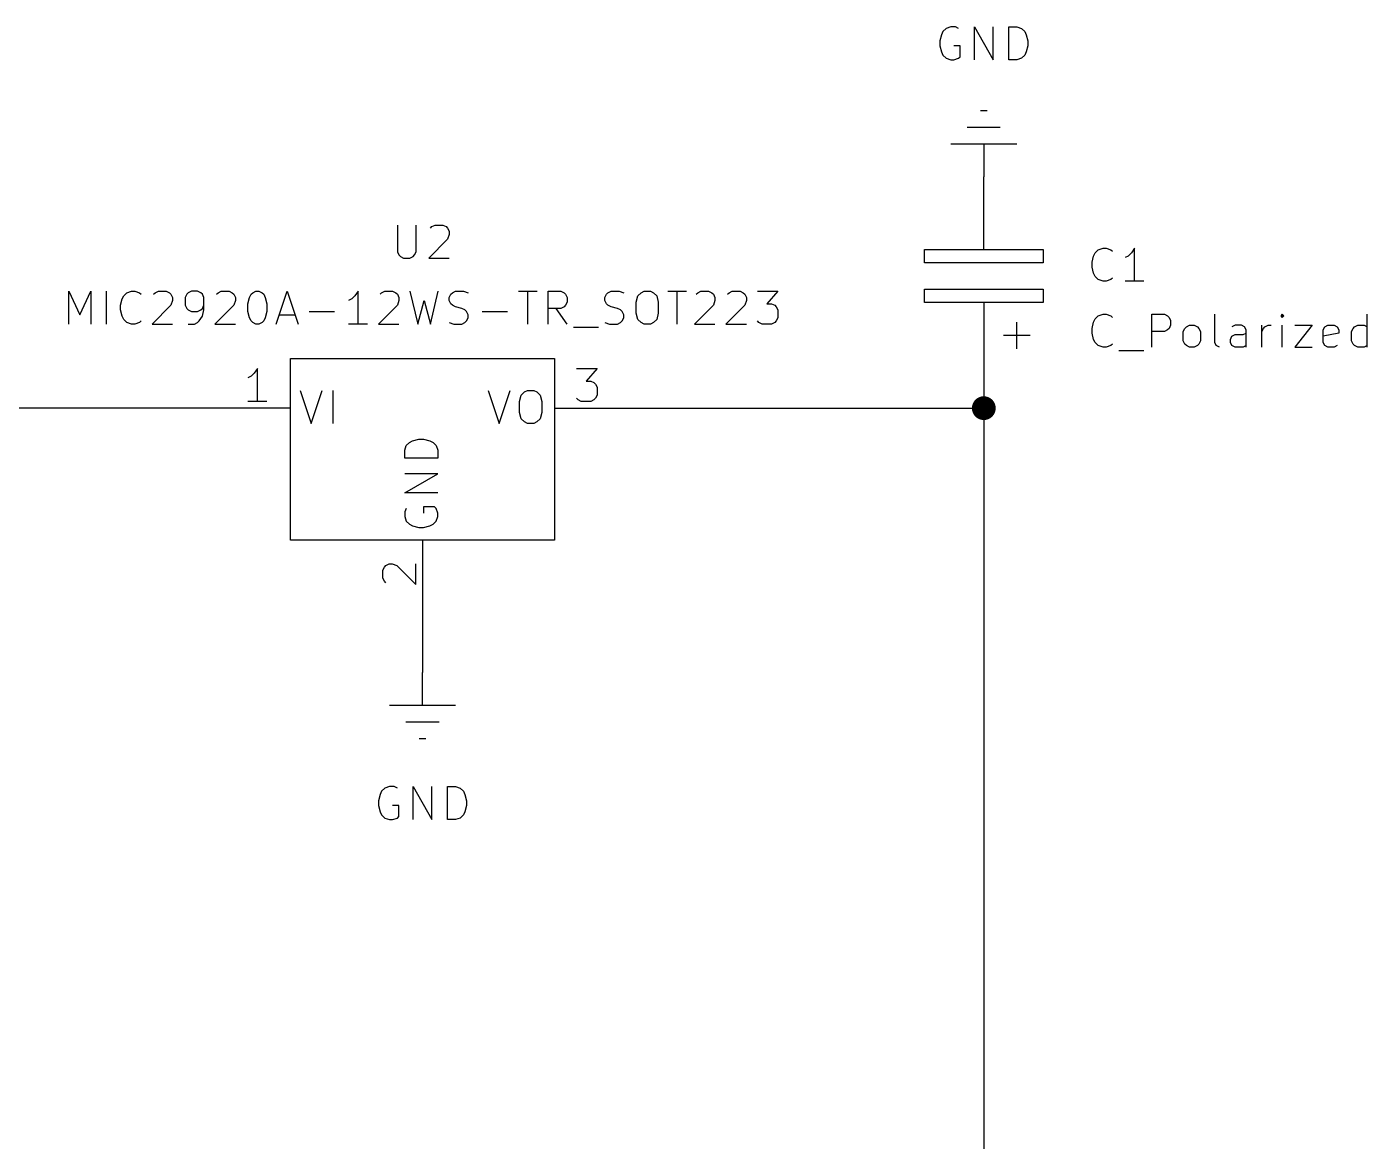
# Model space of a CAD drawing. Extents: x 1.98 to 6.72, y -5.17 to -0.82.
# Drawn here: x 4.351 to 6.381, y -2.809 to -1.123 of the extents above; entities that cross this region are included whole.
import ezdxf

# ---------------------------------------------------------------- set-up
doc = ezdxf.new("R2010")
doc.units = 0
doc.header["$MEASUREMENT"] = 0
for name, color, linetype in [('CYAN2', 4, 'CONTINUOUS'), ('GREEN3', 91, 'CONTINUOUS'), ('LYELLOW', 51, 'CONTINUOUS'), ('RED2', 1, 'CONTINUOUS'), ('RED3', 11, 'CONTINUOUS')]:
    doc.layers.add(name, color=color, linetype=linetype)

msp = doc.modelspace()

# ---------------------------------------------------------------- linework, layer by layer
at = {"layer": 'CYAN2', "linetype": 'CONTINUOUS'}
for p, q in [((5.7357, -1.1347), (5.7333, -1.1442)), ((5.7357, -1.1347), (5.7333, -1.1442)), ((5.7381, -1.1299), (5.7357, -1.1347)), ((5.7381, -1.1299), (5.7357, -1.1347)), ((5.7429, -1.1252), (5.7381, -1.1299)), ((5.7429, -1.1252), (5.7381, -1.1299)), ((5.75, -1.1228), (5.7429, -1.1252)), ((5.75, -1.1228), (5.7429, -1.1252)), ((5.7571, -1.1228), (5.75, -1.1228)), ((5.7571, -1.1228), (5.75, -1.1228)), ((5.7619, -1.1252), (5.7571, -1.1228)), ((5.7619, -1.1252), (5.7571, -1.1228)), ((5.7857, -1.1728), (5.7857, -1.1228)), ((5.7857, -1.1228), (5.8143, -1.1728)), ((5.7857, -1.1728), (5.7857, -1.1228)), ((5.7857, -1.1228), (5.8143, -1.1728)), ((5.8143, -1.1728), (5.8143, -1.1228)), ((5.8143, -1.1728), (5.8143, -1.1228)), ((5.8381, -1.1728), (5.8381, -1.1228)), ((5.8381, -1.1228), (5.85, -1.1228)), ((5.8381, -1.1728), (5.8381, -1.1228)), ((5.8381, -1.1228), (5.85, -1.1228)), ((5.85, -1.1228), (5.8571, -1.1252)), ((5.85, -1.1228), (5.8571, -1.1252)), ((5.8571, -1.1252), (5.8619, -1.1299)), ((5.8571, -1.1252), (5.8619, -1.1299)), ((5.8619, -1.1299), (5.8643, -1.1347)), ((5.8619, -1.1299), (5.8643, -1.1347)), ((5.8643, -1.1347), (5.8667, -1.1442)), ((5.8643, -1.1347), (5.8667, -1.1442)), ((5.7333, -1.1442), (5.7333, -1.1514)), ((5.7333, -1.1442), (5.7333, -1.1514)), ((5.7333, -1.1514), (5.7357, -1.1609)), ((5.7333, -1.1514), (5.7357, -1.1609)), ((5.7643, -1.1514), (5.7548, -1.1514)), ((5.7643, -1.1514), (5.7548, -1.1514)), ((5.7643, -1.168), (5.7643, -1.1514)), ((5.7643, -1.168), (5.7643, -1.1514)), ((5.8667, -1.1514), (5.8643, -1.1609)), ((5.8667, -1.1514), (5.8643, -1.1609)), ((5.8667, -1.1442), (5.8667, -1.1514)), ((5.8667, -1.1442), (5.8667, -1.1514)), ((5.7357, -1.1609), (5.7381, -1.1657)), ((5.7357, -1.1609), (5.7381, -1.1657)), ((5.7381, -1.1657), (5.7429, -1.1704)), ((5.7381, -1.1657), (5.7429, -1.1704)), ((5.7429, -1.1704), (5.75, -1.1728)), ((5.7429, -1.1704), (5.75, -1.1728)), ((5.75, -1.1728), (5.7548, -1.1728)), ((5.75, -1.1728), (5.7548, -1.1728)), ((5.7548, -1.1728), (5.7619, -1.1704)), ((5.7548, -1.1728), (5.7619, -1.1704)), ((5.7619, -1.1704), (5.7643, -1.168)), ((5.7619, -1.1704), (5.7643, -1.168)), ((5.85, -1.1728), (5.8381, -1.1728)), ((5.85, -1.1728), (5.8381, -1.1728)), ((5.8571, -1.1704), (5.85, -1.1728)), ((5.8571, -1.1704), (5.85, -1.1728)), ((5.8619, -1.1657), (5.8571, -1.1704)), ((5.8619, -1.1657), (5.8571, -1.1704)), ((5.8643, -1.1609), (5.8619, -1.1657)), ((5.8643, -1.1609), (5.8619, -1.1657)), ((4.9119, -1.4228), (4.9119, -1.4633)), ((4.9405, -1.4633), (4.9405, -1.4228)), ((4.9619, -1.4276), (4.9643, -1.4252)), ((4.9643, -1.4252), (4.969, -1.4228)), ((4.969, -1.4228), (4.981, -1.4228)), ((4.981, -1.4228), (4.9857, -1.4252)), ((4.9857, -1.4252), (4.9881, -1.4276)), ((4.9881, -1.4276), (4.9905, -1.4323)), ((4.9905, -1.4371), (4.9881, -1.4442)), ((4.9905, -1.4323), (4.9905, -1.4371)), ((4.9881, -1.4442), (4.9595, -1.4728)), ((5.9687, -1.4649), (5.9734, -1.4602)), ((5.9687, -1.4649), (5.9734, -1.4602)), ((5.9734, -1.4602), (5.9806, -1.4578)), ((5.9734, -1.4602), (5.9806, -1.4578)), ((5.9806, -1.4578), (5.9853, -1.4578)), ((5.9806, -1.4578), (5.9853, -1.4578)), ((5.9853, -1.4578), (5.9925, -1.4602)), ((5.9853, -1.4578), (5.9925, -1.4602)), ((5.9925, -1.4602), (5.9949, -1.4626)), ((5.9925, -1.4602), (5.9949, -1.4626)), ((6.0282, -1.4578), (6.0234, -1.4649)), ((6.0282, -1.4578), (6.0234, -1.4649)), ((6.0282, -1.5078), (6.0282, -1.4578)), ((6.0282, -1.5078), (6.0282, -1.4578)), ((4.9119, -1.4633), (4.9143, -1.468)), ((4.9143, -1.468), (4.9167, -1.4704)), ((4.9167, -1.4704), (4.9214, -1.4728)), ((4.9214, -1.4728), (4.9309, -1.4728)), ((4.9309, -1.4728), (4.9357, -1.4704)), ((4.9357, -1.4704), (4.9381, -1.468)), ((4.9381, -1.468), (4.9405, -1.4633)), ((4.9595, -1.4728), (4.9905, -1.4728)), ((5.9639, -1.4792), (5.9663, -1.4697)), ((5.9639, -1.4792), (5.9663, -1.4697)), ((5.9639, -1.4864), (5.9639, -1.4792)), ((5.9639, -1.4864), (5.9639, -1.4792)), ((5.9663, -1.4697), (5.9687, -1.4649)), ((5.9663, -1.4697), (5.9687, -1.4649)), ((6.0187, -1.4697), (6.0139, -1.4721)), ((6.0187, -1.4697), (6.0139, -1.4721)), ((6.0234, -1.4649), (6.0187, -1.4697)), ((6.0234, -1.4649), (6.0187, -1.4697)), ((5.9663, -1.4959), (5.9639, -1.4864)), ((5.9663, -1.4959), (5.9639, -1.4864)), ((5.9687, -1.5007), (5.9663, -1.4959)), ((5.9687, -1.5007), (5.9663, -1.4959)), ((5.9734, -1.5054), (5.9687, -1.5007)), ((5.9734, -1.5054), (5.9687, -1.5007)), ((5.9806, -1.5078), (5.9734, -1.5054)), ((5.9806, -1.5078), (5.9734, -1.5054)), ((5.9853, -1.5078), (5.9806, -1.5078)), ((5.9853, -1.5078), (5.9806, -1.5078)), ((5.9925, -1.5054), (5.9853, -1.5078)), ((5.9925, -1.5054), (5.9853, -1.5078)), ((5.9949, -1.503), (5.9925, -1.5054)), ((5.9949, -1.503), (5.9925, -1.5054)), ((6.0425, -1.5078), (6.0139, -1.5078)), ((6.0425, -1.5078), (6.0139, -1.5078)), ((4.4143, -1.5728), (4.4143, -1.5228)), ((4.4143, -1.5228), (4.431, -1.5585)), ((4.431, -1.5585), (4.4476, -1.5228)), ((4.4476, -1.5228), (4.4476, -1.5728)), ((4.4714, -1.5728), (4.4714, -1.5228)), ((4.4929, -1.5442), (4.4952, -1.5347)), ((4.4952, -1.5347), (4.4976, -1.5299)), ((4.4976, -1.5299), (4.5024, -1.5252)), ((4.5024, -1.5252), (4.5095, -1.5228)), ((4.5095, -1.5228), (4.5143, -1.5228)), ((4.5143, -1.5228), (4.5214, -1.5252)), ((4.5214, -1.5252), (4.5238, -1.5276)), ((4.5429, -1.5276), (4.5452, -1.5252)), ((4.5452, -1.5252), (4.55, -1.5228)), ((4.55, -1.5228), (4.5619, -1.5228)), ((4.5619, -1.5228), (4.5667, -1.5252)), ((4.5667, -1.5252), (4.5691, -1.5276)), ((4.5691, -1.5276), (4.5714, -1.5323)), ((4.5714, -1.5371), (4.5691, -1.5442)), ((4.5714, -1.5323), (4.5714, -1.5371)), ((4.5929, -1.5276), (4.5905, -1.5323)), ((4.5905, -1.5323), (4.5905, -1.5442)), ((4.5952, -1.5252), (4.5929, -1.5276)), ((4.6, -1.5228), (4.5952, -1.5252)), ((4.6095, -1.5228), (4.6, -1.5228)), ((4.6143, -1.5252), (4.6095, -1.5228)), ((4.6167, -1.5276), (4.6143, -1.5252)), ((4.6191, -1.5323), (4.6167, -1.5276)), ((4.6191, -1.5514), (4.6191, -1.5323)), ((4.6381, -1.5276), (4.6405, -1.5252)), ((4.6405, -1.5252), (4.6452, -1.5228)), ((4.6452, -1.5228), (4.6571, -1.5228)), ((4.6571, -1.5228), (4.6619, -1.5252)), ((4.6619, -1.5252), (4.6643, -1.5276)), ((4.6643, -1.5276), (4.6667, -1.5323)), ((4.6667, -1.5371), (4.6643, -1.5442)), ((4.6667, -1.5323), (4.6667, -1.5371)), ((4.6857, -1.5419), (4.6881, -1.5323)), ((4.6857, -1.5538), (4.6857, -1.5419)), ((4.6881, -1.5323), (4.6905, -1.5276)), ((4.6905, -1.5276), (4.6929, -1.5252)), ((4.6929, -1.5252), (4.6976, -1.5228)), ((4.6976, -1.5228), (4.7024, -1.5228)), ((4.7024, -1.5228), (4.7071, -1.5252)), ((4.7071, -1.5252), (4.7095, -1.5276)), ((4.7095, -1.5276), (4.7119, -1.5323)), ((4.7119, -1.5323), (4.7143, -1.5419)), ((4.7143, -1.5419), (4.7143, -1.5538)), ((4.7286, -1.5728), (4.7452, -1.5228)), ((4.7452, -1.5228), (4.7619, -1.5728)), ((4.8429, -1.5347), (4.8381, -1.5371)), ((4.8476, -1.5299), (4.8429, -1.5347)), ((4.8524, -1.5228), (4.8476, -1.5299)), ((4.8524, -1.5728), (4.8524, -1.5228)), ((4.8857, -1.5276), (4.8881, -1.5252)), ((4.8881, -1.5252), (4.8929, -1.5228)), ((4.8929, -1.5228), (4.9048, -1.5228)), ((4.9048, -1.5228), (4.9095, -1.5252)), ((4.9095, -1.5252), (4.9119, -1.5276)), ((4.9119, -1.5276), (4.9143, -1.5323)), ((4.9143, -1.5371), (4.9119, -1.5442)), ((4.9143, -1.5323), (4.9143, -1.5371)), ((4.931, -1.5228), (4.9429, -1.5728)), ((4.9429, -1.5728), (4.9524, -1.5371)), ((4.9524, -1.5371), (4.9619, -1.5728)), ((4.9619, -1.5728), (4.9738, -1.5228)), ((4.9905, -1.5323), (4.9929, -1.5276)), ((4.9905, -1.5371), (4.9905, -1.5323)), ((4.9929, -1.5419), (4.9905, -1.5371)), ((4.9929, -1.5276), (4.9952, -1.5252)), ((4.9952, -1.5442), (4.9929, -1.5419)), ((4.9952, -1.5252), (5, -1.5228)), ((5, -1.5228), (5.0119, -1.5228)), ((5.0119, -1.5228), (5.019, -1.5252)), ((5.0952, -1.5228), (5.1238, -1.5228)), ((5.1095, -1.5728), (5.1095, -1.5228)), ((5.1405, -1.5728), (5.1405, -1.5228)), ((5.1405, -1.5228), (5.1595, -1.5228)), ((5.1595, -1.5228), (5.1643, -1.5252)), ((5.1643, -1.5252), (5.1667, -1.5276)), ((5.1667, -1.5276), (5.169, -1.5323)), ((5.169, -1.5395), (5.1667, -1.5442)), ((5.169, -1.5323), (5.169, -1.5395)), ((5.2262, -1.5323), (5.2286, -1.5276)), ((5.2262, -1.5371), (5.2262, -1.5323)), ((5.2286, -1.5419), (5.2262, -1.5371)), ((5.2286, -1.5276), (5.2309, -1.5252)), ((5.2309, -1.5442), (5.2286, -1.5419)), ((5.2309, -1.5252), (5.2357, -1.5228)), ((5.2357, -1.5228), (5.2476, -1.5228)), ((5.2476, -1.5228), (5.2548, -1.5252)), ((5.2738, -1.5395), (5.2762, -1.5299)), ((5.2738, -1.5561), (5.2738, -1.5395)), ((5.2762, -1.5299), (5.2809, -1.5252)), ((5.2809, -1.5252), (5.2857, -1.5228)), ((5.2857, -1.5228), (5.2952, -1.5228)), ((5.2952, -1.5228), (5.3, -1.5252)), ((5.3, -1.5252), (5.3048, -1.5299)), ((5.3048, -1.5299), (5.3071, -1.5395)), ((5.3071, -1.5395), (5.3071, -1.5561)), ((5.3214, -1.5228), (5.35, -1.5228)), ((5.3357, -1.5728), (5.3357, -1.5228)), ((5.3643, -1.5276), (5.3667, -1.5252)), ((5.3667, -1.5252), (5.3714, -1.5228)), ((5.3714, -1.5228), (5.3833, -1.5228)), ((5.3833, -1.5228), (5.3881, -1.5252)), ((5.3881, -1.5252), (5.3905, -1.5276)), ((5.3905, -1.5276), (5.3929, -1.5323)), ((5.3929, -1.5371), (5.3905, -1.5442)), ((5.3929, -1.5323), (5.3929, -1.5371)), ((5.4119, -1.5276), (5.4143, -1.5252)), ((5.4143, -1.5252), (5.419, -1.5228)), ((5.419, -1.5228), (5.4309, -1.5228)), ((5.4309, -1.5228), (5.4357, -1.5252)), ((5.4357, -1.5252), (5.4381, -1.5276)), ((5.4381, -1.5276), (5.4405, -1.5323)), ((5.4405, -1.5371), (5.4381, -1.5442)), ((5.4405, -1.5323), (5.4405, -1.5371)), ((5.4571, -1.5228), (5.4881, -1.5228)), ((5.4881, -1.5228), (5.4714, -1.5419)), ((5.4714, -1.5419), (5.4786, -1.5419)), ((5.4786, -1.5419), (5.4833, -1.5442)), ((4.4929, -1.5514), (4.4929, -1.5442)), ((4.4952, -1.5609), (4.4929, -1.5514)), ((4.4976, -1.5657), (4.4952, -1.5609)), ((4.5691, -1.5442), (4.5405, -1.5728)), ((4.5905, -1.5442), (4.5929, -1.549)), ((4.5929, -1.549), (4.5952, -1.5514)), ((4.5952, -1.5514), (4.6, -1.5538)), ((4.6, -1.5538), (4.6095, -1.5538)), ((4.6095, -1.5538), (4.6143, -1.5514)), ((4.6119, -1.568), (4.6167, -1.5609)), ((4.6143, -1.5514), (4.6167, -1.549)), ((4.6167, -1.549), (4.6191, -1.5442)), ((4.6167, -1.5609), (4.6191, -1.5514)), ((4.6643, -1.5442), (4.6357, -1.5728)), ((4.6881, -1.5633), (4.6857, -1.5538)), ((4.7143, -1.5538), (4.7119, -1.5633)), ((4.7333, -1.5585), (4.7571, -1.5585)), ((4.7786, -1.5538), (4.8167, -1.5538)), ((4.9119, -1.5442), (4.8833, -1.5728)), ((5, -1.5466), (4.9952, -1.5442)), ((5.0095, -1.549), (5, -1.5466)), ((5.0143, -1.5514), (5.0095, -1.549)), ((5.0167, -1.5538), (5.0143, -1.5514)), ((5.019, -1.5585), (5.0167, -1.5538)), ((5.019, -1.5633), (5.019, -1.5585)), ((5.0405, -1.5538), (5.0786, -1.5538)), ((5.1595, -1.549), (5.1405, -1.549)), ((5.169, -1.5728), (5.1524, -1.549)), ((5.1643, -1.5466), (5.1595, -1.549)), ((5.1667, -1.5442), (5.1643, -1.5466)), ((5.2357, -1.5466), (5.2309, -1.5442)), ((5.2452, -1.549), (5.2357, -1.5466)), ((5.25, -1.5514), (5.2452, -1.549)), ((5.2524, -1.5538), (5.25, -1.5514)), ((5.2548, -1.5585), (5.2524, -1.5538)), ((5.2548, -1.5633), (5.2548, -1.5585)), ((5.2762, -1.5657), (5.2738, -1.5561)), ((5.3071, -1.5561), (5.3048, -1.5657)), ((5.3905, -1.5442), (5.3619, -1.5728)), ((5.4381, -1.5442), (5.4095, -1.5728)), ((5.4833, -1.5442), (5.4857, -1.5466)), ((5.4857, -1.5466), (5.4881, -1.5514)), ((5.4881, -1.5514), (5.4881, -1.5633)), ((5.9687, -1.5649), (5.9734, -1.5602)), ((5.9687, -1.5649), (5.9734, -1.5602)), ((5.9734, -1.5602), (5.9806, -1.5578)), ((5.9734, -1.5602), (5.9806, -1.5578)), ((5.9806, -1.5578), (5.9853, -1.5578)), ((5.9806, -1.5578), (5.9853, -1.5578)), ((5.9853, -1.5578), (5.9925, -1.5602)), ((5.9853, -1.5578), (5.9925, -1.5602)), ((5.9925, -1.5602), (5.9949, -1.5626)), ((5.9925, -1.5602), (5.9949, -1.5626)), ((6.0544, -1.6078), (6.0544, -1.5578)), ((6.0544, -1.5578), (6.0734, -1.5578)), ((6.0544, -1.6078), (6.0544, -1.5578)), ((6.0544, -1.5578), (6.0734, -1.5578)), ((6.0734, -1.5578), (6.0782, -1.5602)), ((6.0734, -1.5578), (6.0782, -1.5602)), ((6.0782, -1.5602), (6.0806, -1.5626)), ((6.0782, -1.5602), (6.0806, -1.5626)), ((6.0806, -1.5626), (6.0829, -1.5673)), ((6.0806, -1.5626), (6.0829, -1.5673)), ((6.1496, -1.6007), (6.1496, -1.5578)), ((6.1496, -1.6007), (6.1496, -1.5578)), ((6.252, -1.5578), (6.2496, -1.5602)), ((6.252, -1.5578), (6.2496, -1.5602)), ((6.2496, -1.5602), (6.252, -1.5626)), ((6.2496, -1.5602), (6.252, -1.5626)), ((6.2544, -1.5602), (6.252, -1.5578)), ((6.252, -1.5578), (6.252, -1.5626)), ((6.2544, -1.5602), (6.252, -1.5578)), ((6.252, -1.5578), (6.252, -1.5626)), ((6.252, -1.5626), (6.2544, -1.5602)), ((6.252, -1.5626), (6.2544, -1.5602)), ((6.3806, -1.6078), (6.3806, -1.5578)), ((6.3806, -1.6078), (6.3806, -1.5578)), ((4.5024, -1.5704), (4.4976, -1.5657)), ((4.5095, -1.5728), (4.5024, -1.5704)), ((4.5143, -1.5728), (4.5095, -1.5728)), ((4.5214, -1.5704), (4.5143, -1.5728)), ((4.5238, -1.568), (4.5214, -1.5704)), ((4.5405, -1.5728), (4.5714, -1.5728)), ((4.5952, -1.5728), (4.6048, -1.5728)), ((4.6048, -1.5728), (4.6095, -1.5704)), ((4.6095, -1.5704), (4.6119, -1.568)), ((4.6357, -1.5728), (4.6667, -1.5728)), ((4.6905, -1.568), (4.6881, -1.5633)), ((4.6929, -1.5704), (4.6905, -1.568)), ((4.6976, -1.5728), (4.6929, -1.5704)), ((4.7024, -1.5728), (4.6976, -1.5728)), ((4.7071, -1.5704), (4.7024, -1.5728)), ((4.7095, -1.568), (4.7071, -1.5704)), ((4.7119, -1.5633), (4.7095, -1.568)), ((4.8667, -1.5728), (4.8381, -1.5728)), ((4.8833, -1.5728), (4.9143, -1.5728)), ((4.9905, -1.5704), (4.9976, -1.5728)), ((4.9976, -1.5728), (5.0095, -1.5728)), ((5.0095, -1.5728), (5.0143, -1.5704)), ((5.0143, -1.5704), (5.0167, -1.568)), ((5.0167, -1.568), (5.019, -1.5633)), ((5.1786, -1.5776), (5.2167, -1.5776)), ((5.2262, -1.5704), (5.2333, -1.5728)), ((5.2333, -1.5728), (5.2452, -1.5728)), ((5.2452, -1.5728), (5.25, -1.5704)), ((5.25, -1.5704), (5.2524, -1.568)), ((5.2524, -1.568), (5.2548, -1.5633)), ((5.2809, -1.5704), (5.2762, -1.5657)), ((5.2857, -1.5728), (5.2809, -1.5704)), ((5.2952, -1.5728), (5.2857, -1.5728)), ((5.3, -1.5704), (5.2952, -1.5728)), ((5.3048, -1.5657), (5.3, -1.5704)), ((5.3619, -1.5728), (5.3929, -1.5728)), ((5.4095, -1.5728), (5.4405, -1.5728)), ((5.4595, -1.5704), (5.4571, -1.568)), ((5.4643, -1.5728), (5.4595, -1.5704)), ((5.4786, -1.5728), (5.4643, -1.5728)), ((5.4833, -1.5704), (5.4786, -1.5728)), ((5.4857, -1.568), (5.4833, -1.5704)), ((5.4881, -1.5633), (5.4857, -1.568)), ((5.9639, -1.5792), (5.9663, -1.5697)), ((5.9639, -1.5792), (5.9663, -1.5697)), ((5.9639, -1.5864), (5.9639, -1.5792)), ((5.9639, -1.5864), (5.9639, -1.5792)), ((5.9663, -1.5697), (5.9687, -1.5649)), ((5.9663, -1.5697), (5.9687, -1.5649)), ((6.0782, -1.5816), (6.0734, -1.584)), ((6.0782, -1.5816), (6.0734, -1.584)), ((6.0806, -1.5792), (6.0782, -1.5816)), ((6.0806, -1.5792), (6.0782, -1.5816)), ((6.0829, -1.5745), (6.0806, -1.5792)), ((6.0829, -1.5745), (6.0806, -1.5792)), ((6.0829, -1.5673), (6.0829, -1.5745)), ((6.0829, -1.5673), (6.0829, -1.5745)), ((6.102, -1.584), (6.1044, -1.5792)), ((6.102, -1.584), (6.1044, -1.5792)), ((6.1044, -1.5792), (6.1068, -1.5768)), ((6.1044, -1.5792), (6.1068, -1.5768)), ((6.1068, -1.5768), (6.1115, -1.5745)), ((6.1068, -1.5768), (6.1115, -1.5745)), ((6.1115, -1.5745), (6.1187, -1.5745)), ((6.1115, -1.5745), (6.1187, -1.5745)), ((6.1187, -1.5745), (6.1234, -1.5768)), ((6.1187, -1.5745), (6.1234, -1.5768)), ((6.1234, -1.5768), (6.1258, -1.5792)), ((6.1234, -1.5768), (6.1258, -1.5792)), ((6.1258, -1.5792), (6.1282, -1.584)), ((6.1258, -1.5792), (6.1282, -1.584)), ((6.1806, -1.5745), (6.1758, -1.5768)), ((6.1806, -1.5745), (6.1758, -1.5768)), ((6.1901, -1.5745), (6.1806, -1.5745)), ((6.1901, -1.5745), (6.1806, -1.5745)), ((6.1948, -1.5768), (6.1901, -1.5745)), ((6.1948, -1.5768), (6.1901, -1.5745)), ((6.1972, -1.5816), (6.1948, -1.5768)), ((6.1972, -1.5816), (6.1948, -1.5768)), ((6.1972, -1.6078), (6.1972, -1.5816)), ((6.1972, -1.6078), (6.1972, -1.5816)), ((6.221, -1.6078), (6.221, -1.5745)), ((6.221, -1.6078), (6.221, -1.5745)), ((6.221, -1.584), (6.2234, -1.5792)), ((6.221, -1.584), (6.2234, -1.5792)), ((6.2234, -1.5792), (6.2258, -1.5768)), ((6.2234, -1.5792), (6.2258, -1.5768)), ((6.2258, -1.5768), (6.2306, -1.5745)), ((6.2258, -1.5768), (6.2306, -1.5745)), ((6.2306, -1.5745), (6.2353, -1.5745)), ((6.2306, -1.5745), (6.2353, -1.5745)), ((6.252, -1.6078), (6.252, -1.5745)), ((6.252, -1.6078), (6.252, -1.5745)), ((6.271, -1.5745), (6.2972, -1.5745)), ((6.2972, -1.5745), (6.271, -1.6078)), ((6.271, -1.5745), (6.2972, -1.5745)), ((6.2972, -1.5745), (6.271, -1.6078)), ((6.3139, -1.5816), (6.3163, -1.5768)), ((6.3139, -1.5816), (6.3163, -1.5768)), ((6.3139, -1.6007), (6.3139, -1.5816)), ((6.3139, -1.6007), (6.3139, -1.5816)), ((6.3163, -1.5768), (6.321, -1.5745)), ((6.3163, -1.5768), (6.321, -1.5745)), ((6.321, -1.5745), (6.3306, -1.5745)), ((6.321, -1.5745), (6.3306, -1.5745)), ((6.3306, -1.5745), (6.3353, -1.5768)), ((6.3306, -1.5745), (6.3353, -1.5768)), ((6.3353, -1.5768), (6.3377, -1.5816)), ((6.3353, -1.5768), (6.3377, -1.5816)), ((6.3377, -1.5816), (6.3377, -1.5864)), ((6.3377, -1.5816), (6.3377, -1.5864)), ((6.3568, -1.584), (6.3591, -1.5792)), ((6.3568, -1.584), (6.3591, -1.5792)), ((6.3591, -1.5792), (6.3615, -1.5768)), ((6.3591, -1.5792), (6.3615, -1.5768)), ((6.3615, -1.5768), (6.3663, -1.5745)), ((6.3615, -1.5768), (6.3663, -1.5745)), ((6.3663, -1.5745), (6.3758, -1.5745)), ((6.3663, -1.5745), (6.3758, -1.5745)), ((6.3758, -1.5745), (6.3806, -1.5768)), ((6.3758, -1.5745), (6.3806, -1.5768)), ((5.9663, -1.5959), (5.9639, -1.5864)), ((5.9663, -1.5959), (5.9639, -1.5864)), ((5.9687, -1.6007), (5.9663, -1.5959)), ((5.9687, -1.6007), (5.9663, -1.5959)), ((5.9734, -1.6054), (5.9687, -1.6007)), ((5.9734, -1.6054), (5.9687, -1.6007)), ((5.9949, -1.603), (5.9925, -1.6054)), ((5.9949, -1.603), (5.9925, -1.6054)), ((6.0734, -1.584), (6.0544, -1.584)), ((6.0734, -1.584), (6.0544, -1.584)), ((6.102, -1.5983), (6.102, -1.584)), ((6.102, -1.5983), (6.102, -1.584)), ((6.1044, -1.603), (6.102, -1.5983)), ((6.1044, -1.603), (6.102, -1.5983)), ((6.1068, -1.6054), (6.1044, -1.603)), ((6.1068, -1.6054), (6.1044, -1.603)), ((6.1258, -1.603), (6.1234, -1.6054)), ((6.1258, -1.603), (6.1234, -1.6054)), ((6.1282, -1.5983), (6.1258, -1.603)), ((6.1282, -1.5983), (6.1258, -1.603)), ((6.1282, -1.584), (6.1282, -1.5983)), ((6.1282, -1.584), (6.1282, -1.5983)), ((6.152, -1.6054), (6.1496, -1.6007)), ((6.152, -1.6054), (6.1496, -1.6007)), ((6.1734, -1.5959), (6.1758, -1.5911)), ((6.1734, -1.5959), (6.1758, -1.5911)), ((6.1734, -1.6007), (6.1734, -1.5959)), ((6.1734, -1.6007), (6.1734, -1.5959)), ((6.1758, -1.6054), (6.1734, -1.6007)), ((6.1758, -1.6054), (6.1734, -1.6007)), ((6.1758, -1.5911), (6.1806, -1.5887)), ((6.1758, -1.5911), (6.1806, -1.5887)), ((6.1806, -1.5887), (6.1925, -1.5887)), ((6.1806, -1.5887), (6.1925, -1.5887)), ((6.1925, -1.5887), (6.1972, -1.5864)), ((6.1925, -1.5887), (6.1972, -1.5864)), ((6.3377, -1.5864), (6.3139, -1.5911)), ((6.3377, -1.5864), (6.3139, -1.5911)), ((6.3163, -1.6054), (6.3139, -1.6007)), ((6.3163, -1.6054), (6.3139, -1.6007)), ((6.3568, -1.5983), (6.3568, -1.584)), ((6.3568, -1.5983), (6.3568, -1.584)), ((6.3591, -1.603), (6.3568, -1.5983)), ((6.3591, -1.603), (6.3568, -1.5983)), ((6.3615, -1.6054), (6.3591, -1.603)), ((6.3615, -1.6054), (6.3591, -1.603)), ((5.9806, -1.6078), (5.9734, -1.6054)), ((5.9806, -1.6078), (5.9734, -1.6054)), ((5.9853, -1.6078), (5.9806, -1.6078)), ((5.9853, -1.6078), (5.9806, -1.6078)), ((5.9925, -1.6054), (5.9853, -1.6078)), ((5.9925, -1.6054), (5.9853, -1.6078)), ((6.0044, -1.6126), (6.0425, -1.6126)), ((6.0044, -1.6126), (6.0425, -1.6126)), ((6.1115, -1.6078), (6.1068, -1.6054)), ((6.1115, -1.6078), (6.1068, -1.6054)), ((6.1187, -1.6078), (6.1115, -1.6078)), ((6.1187, -1.6078), (6.1115, -1.6078)), ((6.1234, -1.6054), (6.1187, -1.6078)), ((6.1234, -1.6054), (6.1187, -1.6078)), ((6.1568, -1.6078), (6.152, -1.6054)), ((6.1568, -1.6078), (6.152, -1.6054)), ((6.1806, -1.6078), (6.1758, -1.6054)), ((6.1806, -1.6078), (6.1758, -1.6054)), ((6.1925, -1.6078), (6.1806, -1.6078)), ((6.1925, -1.6078), (6.1806, -1.6078)), ((6.1972, -1.6054), (6.1925, -1.6078)), ((6.1972, -1.6054), (6.1925, -1.6078)), ((6.271, -1.6078), (6.2972, -1.6078)), ((6.271, -1.6078), (6.2972, -1.6078)), ((6.321, -1.6078), (6.3163, -1.6054)), ((6.321, -1.6078), (6.3163, -1.6054)), ((6.3306, -1.6078), (6.321, -1.6078)), ((6.3306, -1.6078), (6.321, -1.6078)), ((6.3353, -1.6054), (6.3306, -1.6078)), ((6.3353, -1.6054), (6.3306, -1.6078)), ((6.3663, -1.6078), (6.3615, -1.6054)), ((6.3663, -1.6078), (6.3615, -1.6054)), ((6.3758, -1.6078), (6.3663, -1.6078)), ((6.3758, -1.6078), (6.3663, -1.6078)), ((6.3806, -1.6054), (6.3758, -1.6078)), ((6.3806, -1.6054), (6.3758, -1.6078)), ((4.7648, -1.6731), (4.7814, -1.7231)), ((4.7814, -1.7231), (4.7981, -1.6731)), ((4.8148, -1.7231), (4.8148, -1.6731)), ((5.0495, -1.6731), (5.0662, -1.7231)), ((5.0662, -1.7231), (5.0829, -1.6731)), ((5.0971, -1.6898), (5.0995, -1.6803)), ((5.0995, -1.6803), (5.1043, -1.6755)), ((5.1043, -1.6755), (5.109, -1.6731)), ((5.109, -1.6731), (5.1186, -1.6731)), ((5.1186, -1.6731), (5.1233, -1.6755)), ((5.1233, -1.6755), (5.1281, -1.6803)), ((5.1281, -1.6803), (5.1305, -1.6898)), ((5.0971, -1.7065), (5.0971, -1.6898)), ((5.1305, -1.6898), (5.1305, -1.7065)), ((5.0995, -1.716), (5.0971, -1.7065)), ((5.1043, -1.7208), (5.0995, -1.716)), ((5.109, -1.7231), (5.1043, -1.7208)), ((5.1186, -1.7231), (5.109, -1.7231)), ((5.1233, -1.7208), (5.1186, -1.7231)), ((5.1281, -1.716), (5.1233, -1.7208)), ((5.1305, -1.7065), (5.1281, -1.716)), ((4.9231, -1.7638), (4.9255, -1.7567)), ((4.9231, -1.7757), (4.9231, -1.7638)), ((4.9255, -1.7567), (4.9303, -1.7519)), ((4.9303, -1.7519), (4.935, -1.7495)), ((4.935, -1.7495), (4.9446, -1.7471)), ((4.9446, -1.7471), (4.9517, -1.7471)), ((4.9517, -1.7471), (4.9612, -1.7495)), ((4.9612, -1.7495), (4.966, -1.7519)), ((4.966, -1.7519), (4.9708, -1.7567)), ((4.9708, -1.7567), (4.9731, -1.7638)), ((4.9731, -1.7638), (4.9731, -1.7757)), ((4.9731, -1.7757), (4.9231, -1.7757)), ((4.9231, -1.8281), (4.9731, -1.7995)), ((4.9731, -1.7995), (4.9231, -1.7995)), ((4.9731, -1.8281), (4.9231, -1.8281)), ((4.9255, -1.8519), (4.9231, -1.8567)), ((4.9231, -1.8567), (4.9231, -1.8638)), ((4.9231, -1.8638), (4.9255, -1.8709)), ((4.9684, -1.8495), (4.9517, -1.8495)), ((4.9517, -1.8495), (4.9517, -1.859)), ((4.9708, -1.8519), (4.9684, -1.8495)), ((4.9731, -1.859), (4.9708, -1.8519)), ((4.9708, -1.8709), (4.9731, -1.8638)), ((4.9731, -1.8638), (4.9731, -1.859)), ((4.9255, -1.8709), (4.9303, -1.8757)), ((4.9303, -1.8757), (4.935, -1.8781)), ((4.935, -1.8781), (4.9446, -1.8805)), ((4.9446, -1.8805), (4.9517, -1.8805)), ((4.9517, -1.8805), (4.9612, -1.8781)), ((4.9612, -1.8781), (4.966, -1.8757)), ((4.966, -1.8757), (4.9708, -1.8709)), ((4.9, -2.2728), (4.8929, -2.2752)), ((4.9071, -2.2728), (4.9, -2.2728)), ((4.9119, -2.2752), (4.9071, -2.2728)), ((4.9357, -2.3228), (4.9357, -2.2728)), ((4.9357, -2.2728), (4.9643, -2.3228)), ((4.9643, -2.3228), (4.9643, -2.2728)), ((4.9881, -2.3228), (4.9881, -2.2728)), ((4.9881, -2.2728), (5, -2.2728)), ((5, -2.2728), (5.0071, -2.2752)), ((4.8857, -2.2847), (4.8833, -2.2942)), ((4.8881, -2.2799), (4.8857, -2.2847)), ((4.8929, -2.2752), (4.8881, -2.2799)), ((5.0071, -2.2752), (5.0119, -2.2799)), ((5.0119, -2.2799), (5.0143, -2.2847)), ((5.0143, -2.2847), (5.0167, -2.2942)), ((4.8833, -2.2942), (4.8833, -2.3014)), ((4.8833, -2.3014), (4.8857, -2.3109)), ((4.8857, -2.3109), (4.8881, -2.3157)), ((4.9143, -2.3014), (4.9048, -2.3014)), ((4.9143, -2.318), (4.9143, -2.3014)), ((5.0143, -2.3109), (5.0119, -2.3157)), ((5.0167, -2.3014), (5.0143, -2.3109)), ((5.0167, -2.2942), (5.0167, -2.3014)), ((4.8881, -2.3157), (4.8929, -2.3204)), ((4.8929, -2.3204), (4.9, -2.3228)), ((4.9, -2.3228), (4.9048, -2.3228)), ((4.9048, -2.3228), (4.9119, -2.3204)), ((4.9119, -2.3204), (4.9143, -2.318)), ((5, -2.3228), (4.9881, -2.3228)), ((5.0071, -2.3204), (5, -2.3228)), ((5.0119, -2.3157), (5.0071, -2.3204))]:
    msp.add_line(p, q, dxfattribs=at)
at = {"layer": 'GREEN3', "linetype": 'CONTINUOUS'}
for p, q in [((5.8, -1.65), (5.8, -1.7)), ((4.65, -1.7), (4, -1.7)), ((5.25, -1.7), (5.8, -1.7)), ((5.8, -1.7), (5.8, -2.85)), ((4.95, -2), (4.95, -2.1))]:
    msp.add_line(p, q, dxfattribs=at)
at = {"layer": 'GREEN3', "const_width": 0.018}
msp.add_lwpolyline([(5.791, -1.7, 1), (5.809, -1.7, 1)], format="xyb", close=True, dxfattribs=at)
at = {"layer": 'LYELLOW', "linetype": 'CONTINUOUS'}
for p, q in [((4.75, -1.9), (4.75, -1.625)), ((4.75, -1.625), (5.15, -1.625)), ((5.15, -1.625), (5.15, -1.9)), ((5.15, -1.9), (4.75, -1.9))]:
    msp.add_line(p, q, dxfattribs=at)
at = {"layer": 'RED2', "linetype": 'CONTINUOUS'}
for p, q in [((5.805, -1.25), (5.795, -1.25)), ((5.825, -1.275), (5.775, -1.275)), ((5.75, -1.3), (5.85, -1.3)), ((5.8, -1.3), (5.8, -1.35)), ((5.8, -1.46), (5.8, -1.35)), ((5.8, -1.46), (5.8, -1.35)), ((5.71, -1.48), (5.71, -1.46)), ((5.71, -1.46), (5.89, -1.46)), ((5.89, -1.46), (5.89, -1.48)), ((5.89, -1.48), (5.71, -1.48)), ((5.71, -1.54), (5.71, -1.52)), ((5.71, -1.52), (5.89, -1.52)), ((5.89, -1.52), (5.89, -1.54)), ((5.89, -1.54), (5.71, -1.54)), ((5.8, -1.54), (5.8, -1.65)), ((5.8, -1.54), (5.8, -1.65)), ((5.85, -1.61), (5.85, -1.57)), ((5.87, -1.59), (5.83, -1.59)), ((4.75, -1.9), (4.75, -1.625)), ((4.75, -1.625), (5.15, -1.625)), ((5.15, -1.625), (5.15, -1.9)), ((4.75, -1.7), (4.65, -1.7)), ((5.15, -1.7), (5.25, -1.7)), ((5.15, -1.9), (4.75, -1.9)), ((4.95, -1.9), (4.95, -2)), ((4.95, -2.15), (4.95, -2.1)), ((5, -2.15), (4.9, -2.15)), ((4.925, -2.175), (4.975, -2.175)), ((4.945, -2.2), (4.955, -2.2))]:
    msp.add_line(p, q, dxfattribs=at)
at = {"layer": 'RED3', "linetype": 'CONTINUOUS'}
for p, q in [((4.7, -1.6399), (4.6952, -1.647)), ((4.7, -1.6899), (4.7, -1.6399)), ((5.1833, -1.6399), (5.2143, -1.6399)), ((5.2143, -1.6399), (5.1976, -1.6589)), ((4.6905, -1.6518), (4.6857, -1.6542)), ((4.6952, -1.647), (4.6905, -1.6518)), ((5.1976, -1.6589), (5.2048, -1.6589)), ((5.2048, -1.6589), (5.2095, -1.6613)), ((5.2095, -1.6613), (5.2119, -1.6637)), ((5.2119, -1.6637), (5.2143, -1.6684)), ((5.2143, -1.6804), (5.2119, -1.6851)), ((5.2143, -1.6684), (5.2143, -1.6804)), ((4.7143, -1.6899), (4.6857, -1.6899)), ((5.1857, -1.6875), (5.1833, -1.6851)), ((5.1905, -1.6899), (5.1857, -1.6875)), ((5.2048, -1.6899), (5.1905, -1.6899)), ((5.2095, -1.6875), (5.2048, -1.6899)), ((5.2119, -1.6851), (5.2095, -1.6875)), ((4.8899, -1.9452), (4.8923, -1.9405)), ((4.8899, -1.9571), (4.8899, -1.9452)), ((4.8923, -1.9405), (4.8946, -1.9381)), ((4.8946, -1.9381), (4.8994, -1.9357)), ((4.8994, -1.9357), (4.9042, -1.9357)), ((4.9042, -1.9357), (4.9113, -1.9381)), ((4.9113, -1.9381), (4.9399, -1.9667)), ((4.9399, -1.9667), (4.9399, -1.9357)), ((4.8923, -1.9619), (4.8899, -1.9571)), ((4.8946, -1.9643), (4.8923, -1.9619))]:
    msp.add_line(p, q, dxfattribs=at)

doc.saveas('drawing.dxf')
